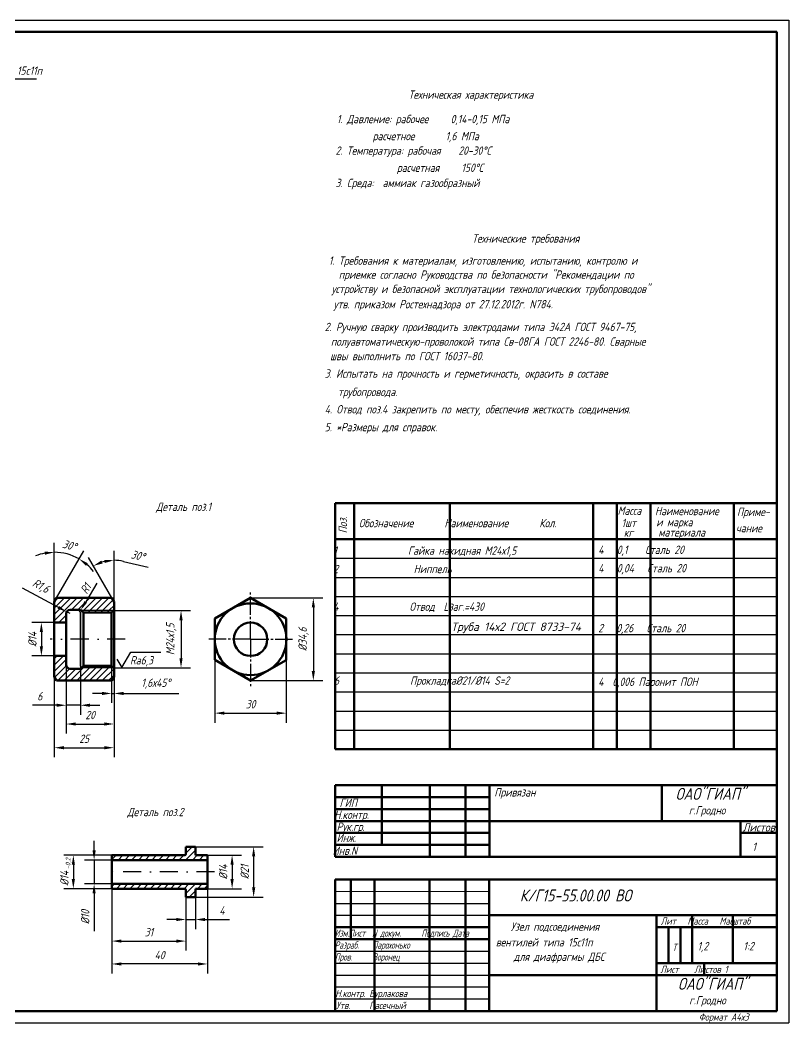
# Model space of a CAD drawing. Header units: inches. Extents: x 7144 to 8712, y 936 to 1903.
# Drawn here: x 7416.3 to 7738.2, y 936.1 to 1356.1 of the extents above; entities that cross this region are included whole.
import ezdxf
from ezdxf.enums import TextEntityAlignment as Align

# ---------------------------------------------------------------- set-up
doc = ezdxf.new("R2010")
doc.units = ezdxf.units.IN
doc.header["$LTSCALE"] = 0.6
doc.header["$MEASUREMENT"] = 0
for name, pattern in [('DASHDOT', [25.4, 12.7, -6.35, 0, -6.35]), ('K5LT_AXLED', [17.125, 12.625, -1.5, 1.5, -1.5]), ('K5LT_BASIC', [0])]:
    doc.linetypes.add(name, pattern=pattern)
doc.styles.get("Standard").update_dxf_attribs({"font": 'romand.shx', "width": 0.8, "oblique": 15, "height": 3.5})
doc.dimstyles.get("Standard").update_dxf_attribs({"dimtxt": 3.5, "dimasz": 4, "dimexe": 4, "dimexo": 0, "dimgap": 2, "dimtad": 1, "dimrnd": 0.05, "dimtxsty": 'Standard', "dimcen": 0.09, "dimadec": 0, "dimazin": 2, "dimtfac": 1, "dimtmove": 0, "dimatfit": 3, "dimfxl": 0, "dimtolj": 1, "dimtzin": 0, "dimlwd": 25, "dimlwe": 25, "dimarcsym": 0})
pattern_1 = [(45, (290.9105, -612.6006), (-1.3258252, 1.3258252), [])]

# ---------------------------------------------------------------- blocks, each defined once
blk = doc.blocks.new('*D57')
at = {"color": 0, "lineweight": 25}
for p, q in [((7454.65, 1085.57), (7454.65, 1070.08)), ((7455.65, 1084.57), (7455.65, 1070.08)), ((7450.65, 1074.08), (7446.65, 1074.08)), ((7454.65, 1074.08), (7455.65, 1074.08)), ((7459.65, 1074.08), (7482.72, 1074.08))]:
    blk.add_line(p, q, dxfattribs=at)
at = {"color": 0}
for points in [[(7450.65, 1074.74), (7450.65, 1073.41), (7454.65, 1074.08)], [(7459.65, 1074.74), (7459.65, 1073.41), (7455.65, 1074.08)]]:
    blk.add_solid(points, dxfattribs=at)
at = {"layer": 'DEFPOINTS', "color": 0}
for p in [(7454.65, 1085.57), (7455.65, 1084.57), (7455.65, 1074.08)]:
    blk.add_point(p, dxfattribs=at)
at = {"color": 0, "insert": (7473.19, 1078.16), "char_height": 3.5, "attachment_point": 5}
blk.add_mtext('\\A1;1,6х45%%D', dxfattribs=at)
blk = doc.blocks.new('*D58')
at = {"color": 0, "lineweight": 25}
for p, q in [((7436.11, 1103.76), (7421.25, 1103.76)), ((7425.25, 1099.76), (7425.25, 1093.76)), ((7436.11, 1089.76), (7421.25, 1089.76))]:
    blk.add_line(p, q, dxfattribs=at)
at = {"color": 0}
for points in [[(7424.58, 1099.76), (7425.92, 1099.76), (7425.25, 1103.76)], [(7424.58, 1093.76), (7425.92, 1093.76), (7425.25, 1089.76)]]:
    blk.add_solid(points, dxfattribs=at)
at = {"layer": 'DEFPOINTS', "color": 0}
for p in [(7436.11, 1103.76), (7425.25, 1089.76), (7436.11, 1089.76)]:
    blk.add_point(p, dxfattribs=at)
at = {"color": 0, "insert": (7421.5, 1096.76), "char_height": 3.5, "attachment_point": 5, "rotation": 90}
blk.add_mtext('\\A1;%%C14', dxfattribs=at)
blk = doc.blocks.new('*D59')
at = {"color": 0, "lineweight": 25}
for p, q in [((7455.46, 1108.76), (7487.71, 1108.76)), ((7483.71, 1104.76), (7483.71, 1088.76)), ((7455.46, 1084.76), (7487.71, 1084.76))]:
    blk.add_line(p, q, dxfattribs=at)
at = {"color": 0}
for points in [[(7483.04, 1104.76), (7484.37, 1104.76), (7483.71, 1108.76)], [(7483.04, 1088.76), (7484.37, 1088.76), (7483.71, 1084.76)]]:
    blk.add_solid(points, dxfattribs=at)
at = {"layer": 'DEFPOINTS', "color": 0}
for p in [(7455.46, 1108.76), (7455.46, 1084.76), (7483.71, 1084.76)]:
    blk.add_point(p, dxfattribs=at)
at = {"color": 0, "insert": (7479.62, 1096.76), "char_height": 3.5, "attachment_point": 5, "rotation": 90}
blk.add_mtext('\\A1;М24х1,5', dxfattribs=at)
blk = doc.blocks.new('*D60')
at = {"color": 0, "lineweight": 25}
for p, q in [((7497.83, 1088.1), (7497.83, 1061.82)), ((7527.78, 1088.07), (7527.78, 1061.82)), ((7501.83, 1065.82), (7523.78, 1065.82))]:
    blk.add_line(p, q, dxfattribs=at)
at = {"color": 0}
for points in [[(7501.83, 1066.49), (7501.83, 1065.16), (7497.83, 1065.82)], [(7523.78, 1066.49), (7523.78, 1065.16), (7527.78, 1065.82)]]:
    blk.add_solid(points, dxfattribs=at)
at = {"layer": 'DEFPOINTS', "color": 0}
for p in [(7497.83, 1088.1), (7527.78, 1088.07), (7527.78, 1065.82)]:
    blk.add_point(p, dxfattribs=at)
at = {"color": 0, "insert": (7512.81, 1069.57), "char_height": 3.5, "attachment_point": 5}
blk.add_mtext('\\A1;30', dxfattribs=at)
blk = doc.blocks.new('*D61')
at = {"color": 0, "lineweight": 25}
for p, q in [((7430.65, 1112.48), (7430.65, 1137.2)), ((7431.58, 1114.08), (7443.07, 1133.85))]:
    blk.add_line(p, q, dxfattribs=at)
for start, end in [(101.08, 112.16), (59.8365, 90), (37.6765, 48.7565)]:
    blk.add_arc((7430.65, 1112.48), 20.72, start, end, dxfattribs=at)
at = {"color": 0}
for points in [[(7426.61, 1133.47), (7426.73, 1132.15), (7430.65, 1133.2)], [(7443.92, 1127.52), (7444.7, 1128.6), (7441.06, 1130.39)]]:
    blk.add_solid(points, dxfattribs=at)
at = {"layer": 'DEFPOINTS', "color": 0}
for p in [(7437.77, 1131.93), (7431.58, 1114.08), (7430.65, 1112.48), (7430.65, 1112.48), (7430.65, 1096.76)]:
    blk.add_point(p, dxfattribs=at)
at = {"color": 0, "insert": (7437.02, 1136.1), "char_height": 3.5, "attachment_point": 5, "rotation": 344.9182}
blk.add_mtext('\\A1;30°', dxfattribs=at)
blk = doc.blocks.new('*D62')
at = {"color": 0, "lineweight": 25}
for p, q in [((7454.72, 1114.08), (7444.92, 1130.94)), ((7455.65, 1112.48), (7455.65, 1133.83)), ((7459.63, 1129.37), (7469.97, 1126.94))]:
    blk.add_line(p, q, dxfattribs=at)
for start, end in [(76.7616, 90), (103.2384, 106.9251)]:
    blk.add_arc((7455.65, 1112.48), 17.35, start, end, dxfattribs=at)
at = {"color": 0}
for points in [[(7451.6, 1130.03), (7451.76, 1128.71), (7455.65, 1129.83)], [(7450.87, 1128.47), (7450.33, 1129.69), (7446.93, 1127.48)]]:
    blk.add_solid(points, dxfattribs=at)
at = {"layer": 'DEFPOINTS', "color": 0}
for p in [(7449.69, 1128.77), (7454.72, 1114.08), (7455.65, 1112.48), (7455.65, 1112.48), (7455.65, 1096.76)]:
    blk.add_point(p, dxfattribs=at)
at = {"color": 0, "insert": (7465.66, 1131.8), "char_height": 3.5, "attachment_point": 5, "rotation": 346.7616}
blk.add_mtext('\\A1;30°', dxfattribs=at)
blk = doc.blocks.new('*D63')
at = {"color": 0, "lineweight": 25}
for p, q in [((7441.65, 1096.76), (7441.65, 1065.13)), ((7435.65, 1086.01), (7435.65, 1065.13)), ((7431.65, 1069.13), (7421.52, 1069.13)), ((7441.65, 1069.13), (7435.65, 1069.13)), ((7445.65, 1069.13), (7449.65, 1069.13))]:
    blk.add_line(p, q, dxfattribs=at)
at = {"color": 0}
for points in [[(7431.65, 1069.79), (7431.65, 1068.46), (7435.65, 1069.13)], [(7445.65, 1069.79), (7445.65, 1068.46), (7441.65, 1069.13)]]:
    blk.add_solid(points, dxfattribs=at)
at = {"layer": 'DEFPOINTS', "color": 0}
for p in [(7441.65, 1096.76), (7435.65, 1086.01), (7435.65, 1069.13)]:
    blk.add_point(p, dxfattribs=at)
at = {"color": 0, "insert": (7424.58, 1072.88), "char_height": 3.5, "attachment_point": 5}
blk.add_mtext('\\A1;6', dxfattribs=at)
blk = doc.blocks.new('*D64')
at = {"color": 0, "lineweight": 25}
for p, q in [((7435.65, 1086.01), (7435.65, 1057.27)), ((7455.65, 1081.04), (7455.65, 1057.27)), ((7439.65, 1061.27), (7451.65, 1061.27))]:
    blk.add_line(p, q, dxfattribs=at)
at = {"color": 0}
for points in [[(7439.65, 1061.94), (7439.65, 1060.61), (7435.65, 1061.27)], [(7451.65, 1061.94), (7451.65, 1060.61), (7455.65, 1061.27)]]:
    blk.add_solid(points, dxfattribs=at)
at = {"layer": 'DEFPOINTS', "color": 0}
for p in [(7435.65, 1086.01), (7455.65, 1081.04), (7455.65, 1061.27)]:
    blk.add_point(p, dxfattribs=at)
at = {"color": 0, "insert": (7445.65, 1065.02), "char_height": 3.5, "attachment_point": 5}
blk.add_mtext('\\A1;20', dxfattribs=at)
blk = doc.blocks.new('*D65')
at = {"color": 0, "lineweight": 25}
for p, q in [((7455.65, 1084.57), (7455.65, 1047.35)), ((7430.65, 1081.04), (7430.65, 1047.35)), ((7434.65, 1051.35), (7451.65, 1051.35))]:
    blk.add_line(p, q, dxfattribs=at)
at = {"color": 0}
for points in [[(7434.65, 1052.01), (7434.65, 1050.68), (7430.65, 1051.35)], [(7451.65, 1052.01), (7451.65, 1050.68), (7455.65, 1051.35)]]:
    blk.add_solid(points, dxfattribs=at)
at = {"layer": 'DEFPOINTS', "color": 0}
for p in [(7455.65, 1084.57), (7430.65, 1081.04), (7455.65, 1051.35)]:
    blk.add_point(p, dxfattribs=at)
at = {"color": 0, "insert": (7443.15, 1055.1), "char_height": 3.5, "attachment_point": 5}
blk.add_mtext('\\A1;25', dxfattribs=at)
blk = doc.blocks.new('*D66')
at = {"color": 0, "lineweight": 25}
for p, q in [((7417.15, 1118.28), (7432.32, 1110.15)), ((7437.25, 1107.51), (7435.84, 1108.26))]:
    blk.add_line(p, q, dxfattribs=at)
at = {"color": 0}
blk.add_solid([(7432.63, 1110.74), (7432, 1109.57), (7435.84, 1108.26)], dxfattribs=at)
at = {"layer": 'DEFPOINTS', "color": 0}
for p in [(7435.84, 1108.26), (7437.25, 1107.51)]:
    blk.add_point(p, dxfattribs=at)
at = {"color": 0, "insert": (7424.9, 1118.76), "char_height": 3.5, "attachment_point": 5, "rotation": 331.8293}
blk.add_mtext('\\A1;R1,6', dxfattribs=at)
blk = doc.blocks.new('*D68')
at = {"color": 0, "lineweight": 25}
for p, q in [((7494.75, 1006.31), (7509.08, 1006.31)), ((7505.08, 1002.31), (7505.08, 996.31)), ((7494.75, 992.31), (7509.08, 992.31))]:
    blk.add_line(p, q, dxfattribs=at)
at = {"color": 0}
for points in [[(7504.41, 1002.31), (7505.75, 1002.31), (7505.08, 1006.31)], [(7504.41, 996.31), (7505.75, 996.31), (7505.08, 992.31)]]:
    blk.add_solid(points, dxfattribs=at)
at = {"layer": 'DEFPOINTS', "color": 0}
for p in [(7494.75, 1006.31), (7494.75, 992.31), (7505.08, 992.31)]:
    blk.add_point(p, dxfattribs=at)
at = {"color": 0, "insert": (7501.33, 999.31), "char_height": 3.5, "attachment_point": 5, "rotation": 90}
blk.add_mtext('\\A1;%%C14', dxfattribs=at)
blk = doc.blocks.new('*D69')
at = {"color": 0, "lineweight": 25}
for p, q in [((7489.75, 1009.81), (7518.1, 1009.81)), ((7514.1, 1005.81), (7514.1, 992.81)), ((7489.75, 988.81), (7518.1, 988.81))]:
    blk.add_line(p, q, dxfattribs=at)
at = {"color": 0}
for points in [[(7513.44, 1005.81), (7514.77, 1005.81), (7514.1, 1009.81)], [(7513.44, 992.81), (7514.77, 992.81), (7514.1, 988.81)]]:
    blk.add_solid(points, dxfattribs=at)
at = {"layer": 'DEFPOINTS', "color": 0}
for p in [(7489.75, 1009.81), (7489.75, 988.81), (7514.1, 988.81)]:
    blk.add_point(p, dxfattribs=at)
at = {"color": 0, "insert": (7510.35, 999.31), "char_height": 3.5, "attachment_point": 5, "rotation": 90}
blk.add_mtext('\\A1;%%C21', dxfattribs=at)
blk = doc.blocks.new('*D70')
at = {"color": 0, "lineweight": 25}
for p, q in [((7454.75, 992.31), (7454.75, 966.36)), ((7485.75, 991.81), (7485.75, 966.36)), ((7458.75, 970.36), (7481.75, 970.36))]:
    blk.add_line(p, q, dxfattribs=at)
at = {"color": 0}
for points in [[(7458.75, 971.03), (7458.75, 969.69), (7454.75, 970.36)], [(7481.75, 971.03), (7481.75, 969.69), (7485.75, 970.36)]]:
    blk.add_solid(points, dxfattribs=at)
at = {"layer": 'DEFPOINTS', "color": 0}
for p in [(7454.75, 992.31), (7485.75, 991.81), (7485.75, 970.36)]:
    blk.add_point(p, dxfattribs=at)
at = {"color": 0, "insert": (7470.25, 974.11), "char_height": 3.5, "attachment_point": 5}
blk.add_mtext('\\A1;31', dxfattribs=at)
blk = doc.blocks.new('*D71')
at = {"color": 0, "lineweight": 25}
for p, q in [((7485.75, 988.81), (7485.75, 975.39)), ((7489.75, 988.81), (7489.75, 975.39)), ((7481.75, 979.39), (7477.75, 979.39)), ((7485.75, 979.39), (7489.75, 979.39)), ((7493.75, 979.39), (7503.93, 979.39))]:
    blk.add_line(p, q, dxfattribs=at)
at = {"color": 0}
for points in [[(7481.75, 980.06), (7481.75, 978.72), (7485.75, 979.39)], [(7493.75, 980.06), (7493.75, 978.72), (7489.75, 979.39)]]:
    blk.add_solid(points, dxfattribs=at)
at = {"layer": 'DEFPOINTS', "color": 0}
for p in [(7485.75, 988.81), (7489.75, 988.81), (7489.75, 979.39)]:
    blk.add_point(p, dxfattribs=at)
at = {"color": 0, "insert": (7500.84, 983.14), "char_height": 3.5, "attachment_point": 5}
blk.add_mtext('\\A1;4', dxfattribs=at)
blk = doc.blocks.new('*D67')
at = {"color": 0, "lineweight": 25}
for p, q in [((7454.75, 992.31), (7454.75, 956.78)), ((7494.75, 992.31), (7494.75, 956.78)), ((7490.75, 960.78), (7458.75, 960.78))]:
    blk.add_line(p, q, dxfattribs=at)
at = {"color": 0}
for points in [[(7458.75, 961.44), (7458.75, 960.11), (7454.75, 960.78)], [(7490.75, 961.44), (7490.75, 960.11), (7494.75, 960.78)]]:
    blk.add_solid(points, dxfattribs=at)
at = {"layer": 'DEFPOINTS', "color": 0}
for p in [(7454.75, 992.31), (7494.75, 992.31), (7454.75, 960.78)]:
    blk.add_point(p, dxfattribs=at)
at = {"color": 0, "insert": (7474.75, 964.53), "char_height": 3.5, "attachment_point": 5}
blk.add_mtext('\\A1;40', dxfattribs=at)
blk = doc.blocks.new('*D72')
at = {"color": 0, "lineweight": 25}
for p, q in [((7447.32, 1008.31), (7447.32, 1012.31)), ((7454.75, 1004.31), (7443.32, 1004.31)), ((7447.32, 1004.31), (7447.32, 994.31)), ((7454.75, 994.31), (7443.32, 994.31)), ((7447.32, 990.31), (7447.32, 974.49))]:
    blk.add_line(p, q, dxfattribs=at)
at = {"color": 0}
for points in [[(7446.65, 1008.31), (7447.98, 1008.31), (7447.32, 1004.31)], [(7446.65, 990.31), (7447.98, 990.31), (7447.32, 994.31)]]:
    blk.add_solid(points, dxfattribs=at)
at = {"layer": 'DEFPOINTS', "color": 0}
for p in [(7454.75, 1004.31), (7447.32, 994.31), (7454.75, 994.31)]:
    blk.add_point(p, dxfattribs=at)
at = {"color": 0, "insert": (7443.57, 980.4), "char_height": 3.5, "attachment_point": 5, "rotation": 90}
blk.add_mtext('\\A1;%%C10', dxfattribs=at)

msp = doc.modelspace()

# ---------------------------------------------------------------- hatches: boundary and pattern name
h = msp.add_hatch()
h.set_pattern_fill('ANSI31', color=256, scale=15)
h.set_pattern_definition(pattern_1)
h.paths.add_polyline_path([(7455.65195, 1112.47998), (7454.05195, 1114.07998), (7432.25195, 1114.07998), (7430.65195, 1112.47998), (7430.65195, 1103.75947), (7435.15195, 1103.75947, 0.414213562), (7435.65195, 1104.25947), (7435.65195, 1107.50947, -0.414213562), (7437.25195, 1109.10947), (7441.23774, 1109.10947, -0.198912367), (7441.94484, 1108.81657), (7442.00195, 1108.75947), (7455.46387, 1108.75947), (7455.65195, 1108.94755)])
h.paths.add_polyline_path([(7455.65195, 1084.57138), (7455.46387, 1084.75947), (7442.00195, 1084.75947), (7441.94484, 1084.70236, -0.198912367), (7441.23774, 1084.40947), (7437.25195, 1084.40947, -0.414213562), (7435.65195, 1086.00947), (7435.65195, 1089.25947, 0.414213562), (7435.15195, 1089.75947), (7430.65195, 1089.75947), (7430.65195, 1081.03896), (7432.25195, 1079.43896), (7454.05195, 1079.43896), (7455.65195, 1081.03896)])
h = msp.add_hatch()
h.set_pattern_fill('ANSI31', color=256, scale=15)
h.set_pattern_definition(pattern_1)
h.paths.add_polyline_path([(7442.00195, 1108.75947), (7442.81387, 1107.94755), (7454.65195, 1107.94755), (7455.46387, 1108.75947)])
h.paths.add_polyline_path([(7442.81387, 1085.57138), (7442.00195, 1084.75947), (7455.46387, 1084.75947), (7454.65195, 1085.57138)])

# ---------------------------------------------------------------- linework, layer by layer
for p, q in [((7144.16506, 1356.08191), (7738.16506, 1356.08191)), ((7738.16506, 1356.08191), (7738.16506, 936.08191)), ((7384.9198, 1331.46647), (7423.27552, 1331.46647)), ((7144.16506, 936.08191), (7738.16506, 936.08191))]:
    msp.add_line(p, q)
at = {"lineweight": 50}
for p, q in [((7164.16506, 1351.08191), (7733.16506, 1351.08191)), ((7733.16506, 1351.08191), (7733.16506, 941.08191)), ((7548.15794, 1153.69831), (7548.15794, 1050.69831)), ((7548.15794, 1153.69831), (7733.15794, 1153.69831)), ((7556.15794, 1153.69831), (7556.15794, 1050.69831)), ((7596.15794, 1153.69831), (7596.15794, 1050.69831)), ((7656.15794, 1153.69831), (7656.15794, 1050.69831)), ((7666.15794, 1153.69831), (7666.15794, 1050.69831)), ((7680.15794, 1153.69831), (7680.15794, 1050.69831)), ((7715.15794, 1153.69831), (7715.15794, 1050.69831)), ((7548.15794, 1138.69831), (7733.15794, 1138.69831)), ((7548.15794, 1050.69831), (7733.15794, 1050.69831)), ((7548.16506, 1035.63462), (7548.16506, 1005.63462)), ((7548.16506, 1035.63462), (7733.16506, 1035.63462)), ((7567.79734, 1035.63462), (7567.79734, 1010.63462)), ((7587.79734, 1035.63462), (7587.79734, 1005.63462)), ((7602.79734, 1035.63462), (7602.79734, 1005.63462)), ((7612.79734, 1035.63462), (7612.79734, 1005.63462)), ((7684.9579, 1035.63462), (7684.9579, 1020.63462)), ((7548.16506, 1030.63462), (7612.79734, 1030.63462)), ((7548.16506, 1025.63462), (7612.79734, 1025.63462)), ((7548.16506, 1020.63462), (7733.16506, 1020.63462)), ((7717.9579, 1020.63462), (7717.9579, 1005.63462)), ((7548.16506, 1015.63462), (7612.79734, 1015.63462)), ((7717.9579, 1015.63462), (7733.16506, 1015.63462)), ((7548.16506, 1010.63462), (7612.79734, 1010.63462)), ((7548.16506, 1005.63462), (7733.16506, 1005.63462)), ((7548.16506, 1005.63462), (7732.9579, 1005.63462)), ((7548.16506, 996.15496), (7548.16506, 941.08191)), ((7548.16506, 996.15496), (7733.16506, 996.15496)), ((7548.16506, 996.15496), (7733.16506, 996.15496)), ((7554.72072, 996.15496), (7554.72072, 971.15496)), ((7564.72072, 996.15496), (7564.72072, 941.15496)), ((7587.72072, 996.15496), (7587.72072, 941.15496)), ((7602.72072, 996.15496), (7602.72072, 941.15496)), ((7612.72072, 996.15496), (7612.72072, 941.15496)), ((7612.72072, 981.15496), (7733.16506, 981.15496)), ((7682.72072, 981.15496), (7682.72072, 941.08191)), ((7697.72072, 981.15496), (7697.72072, 961.15496)), ((7714.72072, 981.15496), (7714.72072, 961.15496)), ((7548.16506, 976.15496), (7612.72072, 976.15496)), ((7682.72072, 976.15496), (7733.16506, 976.15496)), ((7687.72072, 976.15496), (7687.72072, 961.15496)), ((7692.72072, 976.15496), (7692.72072, 961.15496)), ((7548.16506, 971.15496), (7612.72072, 971.15496)), ((7682.72072, 961.15496), (7733.16506, 961.15496)), ((7702.72072, 961.15496), (7702.72072, 956.15496)), ((7612.72072, 956.15496), (7733.16506, 956.15496)), ((7152.16506, 941.08191), (7733.16506, 941.08191))]:
    msp.add_line(p, q, dxfattribs=at)
at = {"lineweight": 25}
for p, q in [((7548.15794, 1130.69831), (7733.15794, 1130.69831)), ((7548.15794, 1122.69831), (7733.15794, 1122.69831)), ((7448.47855, 1120.30239), (7443.79076, 1112.40855)), ((7512.83044, 1114.07998), (7543.0921, 1114.07998)), ((7548.15794, 1114.69831), (7733.15794, 1114.69831)), ((7441.23774, 1108.10947), (7441.74834, 1108.96928)), ((7539.0921, 1110.07998), (7539.0921, 1083.43896)), ((7548.15794, 1106.69831), (7733.15794, 1106.69831)), ((7548.15794, 1098.69831), (7733.15794, 1098.69831)), ((7548.15794, 1090.69831), (7733.15794, 1090.69831)), ((7512.83044, 1079.43896), (7543.0921, 1079.43896)), ((7548.15794, 1082.69831), (7733.15794, 1082.69831)), ((7548.15794, 1074.69831), (7733.15794, 1074.69831)), ((7548.15794, 1066.69831), (7733.15794, 1066.69831)), ((7548.15794, 1058.69831), (7733.15794, 1058.69831)), ((7454.7496, 1006.31174), (7434.63622, 1006.31174)), ((7438.63622, 1002.31174), (7438.63622, 996.31174)), ((7454.7496, 992.31174), (7434.63622, 992.31174)), ((7548.16506, 986.15496), (7612.72072, 986.15496)), ((7548.16506, 981.15496), (7612.72072, 981.15496)), ((7548.16506, 966.15496), (7612.72072, 966.15496)), ((7548.16506, 961.15496), (7612.72072, 961.15496)), ((7548.16506, 956.15496), (7612.72072, 956.15496)), ((7548.16506, 951.15496), (7612.72072, 951.15496)), ((7548.16506, 946.15496), (7612.72072, 946.15496))]:
    msp.add_line(p, q, dxfattribs=at)
at = {"lineweight": 60}
for p, q in [((7430.65195, 1112.47998), (7431.58181, 1114.07998)), ((7455.65195, 1112.47998), (7454.72209, 1114.07998)), ((7527.78383, 1105.44663), (7527.78383, 1088.07231)), ((7430.65195, 1081.03896), (7431.58181, 1079.43896)), ((7455.65195, 1081.03896), (7454.72209, 1079.43896))]:
    msp.add_line(p, q, dxfattribs=at)
at = {"color": 7, "linetype": 'Continuous', "lineweight": 60}
for p, q in [((7431.58181, 1114.07998), (7454.72209, 1114.07998)), ((7430.65195, 1112.47998), (7430.65195, 1096.75947)), ((7441.23774, 1109.10947), (7437.25195, 1109.10947)), ((7442.81387, 1107.94755), (7441.94484, 1108.81657)), ((7455.65195, 1108.94755), (7454.65195, 1107.94755)), ((7455.65195, 1096.75947), (7455.65195, 1112.47998)), ((7435.65195, 1096.75947), (7435.65195, 1107.50947)), ((7442.81387, 1107.94755), (7442.81387, 1085.57138)), ((7454.65195, 1107.94755), (7442.81387, 1107.94755)), ((7454.65195, 1085.57138), (7454.65195, 1107.94755)), ((7435.15195, 1103.75947), (7430.65195, 1103.75947)), ((7430.65195, 1096.75947), (7430.65195, 1081.03896)), ((7435.65195, 1086.00947), (7435.65195, 1096.75947)), ((7455.65195, 1081.03896), (7455.65195, 1096.75947)), ((7435.15195, 1089.75947), (7430.65195, 1089.75947)), ((7441.23774, 1084.40947), (7437.25195, 1084.40947)), ((7442.81387, 1085.57138), (7441.94484, 1084.70236)), ((7454.65195, 1085.57138), (7442.81387, 1085.57138)), ((7455.65195, 1084.57138), (7454.65195, 1085.57138)), ((7431.58181, 1079.43896), (7454.72209, 1079.43896)), ((7485.7496, 1009.81174), (7485.7496, 1006.81174)), ((7489.7496, 1009.81174), (7485.7496, 1009.81174)), ((7489.7496, 1006.31174), (7489.7496, 1009.81174)), ((7485.2496, 1006.31174), (7454.7496, 1006.31174)), ((7454.7496, 1006.31174), (7454.7496, 992.31174)), ((7494.7496, 1004.31174), (7454.7496, 1004.31174)), ((7491.7496, 1006.31174), (7489.7496, 1006.31174)), ((7489.7496, 1006.31174), (7494.7496, 1006.31174)), ((7494.7496, 1006.31174), (7494.7496, 992.31174)), ((7494.7496, 994.31174), (7454.7496, 994.31174)), ((7485.2496, 992.31174), (7454.7496, 992.31174)), ((7485.7496, 988.81174), (7485.7496, 991.81174)), ((7494.7496, 992.31174), (7489.7496, 992.31174)), ((7489.7496, 988.81174), (7489.7496, 992.31174)), ((7489.7496, 988.81174), (7485.7496, 988.81174))]:
    msp.add_line(p, q, dxfattribs=at)
at = {"color": 7, "linetype": 'K5LT_BASIC', "lineweight": 60}
for p, q in [((7512.83044, 1114.07998), (7497.83044, 1105.41972)), ((7527.78383, 1105.44663), (7512.83044, 1114.07998)), ((7497.83044, 1105.41972), (7497.83044, 1088.09921)), ((7497.83044, 1088.09921), (7512.83044, 1079.43896)), ((7527.78383, 1088.07231), (7512.83044, 1079.43896))]:
    msp.add_line(p, q, dxfattribs=at)
at = {"color": 7, "linetype": 'K5LT_AXLED', "lineweight": 25}
for q in [(7512.83044, 1116.34793), (7495.33044, 1096.75947), (7512.83044, 1077.17101), (7530.33044, 1096.75947)]:
    msp.add_line((7512.83044, 1096.75947), q, dxfattribs=at)
at = {"color": 7, "linetype": 'Continuous', "lineweight": 35}
for p, q in [((7441.65195, 1096.75947), (7441.65195, 1108.0456)), ((7441.65195, 1100.80628), (7441.65195, 1089.75947)), ((7441.65195, 1089.75947), (7441.65195, 1085.52944))]:
    msp.add_line(p, q, dxfattribs=at)
at = {"color": 7, "linetype": 'Continuous', "lineweight": 25}
for p, q in [((7455.46387, 1108.75947), (7442.00195, 1108.75947)), ((7456.86668, 1088.37375), (7458.88741, 1084.87375)), ((7458.88741, 1084.87375), (7462.63733, 1091.36882)), ((7462.63733, 1091.36882), (7475.25677, 1091.36882)), ((7455.46387, 1084.75947), (7442.00195, 1084.75947)), ((7489.7496, 1008.4165), (7485.64484, 1004.31174)), ((7488.31641, 1009.81174), (7485.7496, 1007.24493)), ((7489.7496, 1008.81174), (7489.7496, 1006.31174)), ((7456.53214, 1006.31174), (7454.7496, 1004.5292)), ((7459.36057, 1006.31174), (7457.36057, 1004.31174)), ((7462.189, 1006.31174), (7460.189, 1004.31174)), ((7465.01742, 1006.31174), (7463.01742, 1004.31174)), ((7467.84585, 1006.31174), (7465.84585, 1004.31174)), ((7485.06452, 1006.31174), (7466.68353, 1006.31174)), ((7470.67428, 1006.31174), (7468.67428, 1004.31174)), ((7473.5027, 1006.31174), (7471.5027, 1004.31174)), ((7476.33113, 1006.31174), (7474.33113, 1004.31174)), ((7479.15956, 1006.31174), (7477.15956, 1004.31174)), ((7481.98799, 1006.31174), (7479.98799, 1004.31174)), ((7484.81641, 1006.31174), (7482.81641, 1004.31174)), ((7490.47327, 1006.31174), (7488.47327, 1004.31174)), ((7493.30169, 1006.31174), (7491.30169, 1004.31174)), ((7494.7496, 1004.93122), (7494.13012, 1004.31174)), ((7455.84585, 994.31174), (7454.7496, 993.21549)), ((7458.67428, 994.31174), (7456.67428, 992.31174)), ((7461.5027, 994.31174), (7459.5027, 992.31174)), ((7464.33113, 994.31174), (7462.33113, 992.31174)), ((7467.15956, 994.31174), (7465.15956, 992.31174)), ((7472.03446, 992.31174), (7466.68353, 992.31174)), ((7469.98799, 994.31174), (7467.98799, 992.31174)), ((7472.81641, 994.31174), (7470.81641, 992.31174)), ((7475.64484, 994.31174), (7473.64484, 992.31174)), ((7478.47327, 994.31174), (7476.47327, 992.31174)), ((7481.30169, 994.31174), (7479.30169, 992.31174)), ((7484.13012, 994.31174), (7482.13012, 992.31174)), ((7486.95855, 994.31174), (7484.95855, 992.31174)), ((7489.78698, 994.31174), (7485.7496, 990.27437)), ((7489.7496, 991.44594), (7487.1154, 988.81174)), ((7491.7496, 992.31174), (7489.7496, 992.31174)), ((7489.7496, 992.31174), (7489.7496, 989.81174)), ((7492.6154, 994.31174), (7490.6154, 992.31174)), ((7494.7496, 993.61751), (7493.44383, 992.31174))]:
    msp.add_line(p, q, dxfattribs=at)
at = {"color": 7, "linetype": 'DASHDOT', "lineweight": 25}
for p, q in [((7460.3915, 1096.75947), (7428.86112, 1096.75947)), ((7497.7496, 999.31174), (7452.7496, 999.31174))]:
    msp.add_line(p, q, dxfattribs=at)
at = {"lineweight": 15}
msp.add_line((7548.16506, 991.15496), (7612.72072, 991.15496), dxfattribs=at)
msp.add_circle((7512.83044, 1096.75947), 15)
at = {"lineweight": 60}
msp.add_circle((7512.83044, 1096.75947), 15, dxfattribs=at)
at = {"color": 7, "linetype": 'K5LT_BASIC', "lineweight": 60}
msp.add_circle((7512.83044, 1096.75947), 7, dxfattribs=at)
at = {"color": 7, "linetype": 'Continuous', "lineweight": 60}
for centre, radius, start, end in [((7437.25195, 1107.50947), 1.6, 90, 180), ((7441.23774, 1108.10947), 1, 45, 90), ((7435.15195, 1104.25947), 0.5, 270, 0), ((7435.15195, 1089.25947), 0.5, 0, 90), ((7437.25195, 1086.00947), 1.6, 180, 270), ((7441.23774, 1085.40947), 1, 270, 315), ((7485.2496, 1006.81174), 0.5, 270, 0), ((7485.2496, 991.81174), 0.5, 0, 90)]:
    msp.add_arc(centre, radius, start, end, dxfattribs=at)
for points in [[(7538.42543, 1110.07998), (7539.75877, 1110.07998), (7539.0921, 1114.07998)], [(7443.21755, 1112.74895), (7444.36397, 1112.06814), (7441.74834, 1108.96928)], [(7538.42543, 1083.43896), (7539.75877, 1083.43896), (7539.0921, 1079.43896)], [(7437.96956, 1002.31174), (7439.30289, 1002.31174), (7438.63622, 1006.31174)], [(7437.96956, 996.31174), (7439.30289, 996.31174), (7438.63622, 992.31174)]]:
    msp.add_solid(points)

# ---------------------------------------------------------------- texts
at = {"linetype": 'Continuous', "lineweight": 25, "oblique": 15, "width": 0.8}
for s, p in [('2. Ручную сварку производить электродами типа Э42А ГОСТ 9467-75,', (7543.84046, 1225.81013)), (' полуавтоматическую-проволокой типа Св-08ГА ГОСТ 2246-80. Сварные', (7544.56576, 1219.69786)), (' швы выполнить по ГОСТ 16037-80.', (7544.24046, 1213.61013)), ('3. Испытать на прочность и герметичность, окрасить в составе', (7543.84046, 1206.3114)), ('   трубопровода.', (7543.84046, 1198.6103)), ('4. Отвод поз.4 закрепить по месту, обеспечив жесткость соединения.', (7543.84046, 1191.33301)), ('5. *Размеры для справок.', (7543.84046, 1183.85487)), ('4   0,1    Сталь 20', (7658.3437, 1132.48724)), ('4   0,04   Сталь 20', (7658.3437, 1124.77131)), ('2   0,26   Сталь 20', (7658.3437, 1099.6839)), ('4  0,006 Паронит ПОН', (7658.3437, 1077.22733))]:
    msp.add_text(s, height=3.5, dxfattribs=at).set_placement(p)
at = {"lineweight": 25, "oblique": 15, "width": 0.8}
for s, p in [('Масса', (7666.44085, 1148.86626)), ('Приме-', (7716.39791, 1148.3787)), ('1шт', (7668.09656, 1143.71688)), ('и марка', (7682.62876, 1144.0601)), ('чание', (7716.00188, 1141.54936)), ('кг', (7669.01641, 1139.67093)), ('материала', (7683.48847, 1139.76299)), ('1,2', (7699.89706, 966.486)), ('1:2', (7719.05494, 966.486))]:
    msp.add_text(s, height=3.5, dxfattribs=at).set_placement(p)
msp.add_text('Поз.', height=3.5, rotation=90, dxfattribs=at).set_placement((7553.19646, 1141.13424))
at = {"lineweight": 25, "oblique": 15, "width": 0.709967}
msp.add_text('Труба 14х2 ГОСТ 8733-74 ', height=3.5, dxfattribs=at).set_placement((7596.76095, 1100.26093), (7653.32163, 1100.26093), align=Align.FIT)
at = {"color": 0, "linetype": 'Continuous', "lineweight": 25, "oblique": 15, "width": 0.8}
for s, p in [('Привязан', (7614.81326, 1030.89654)), ('ГИП', (7550.04181, 1026.54515)), ('Рук.гр.', (7548.82541, 1016.48749)), ('Инж.', (7548.82541, 1011.86732)), (' Инв.N', (7545.302, 1006.45688)), ('1', (7722.8747, 1008.11985))]:
    msp.add_text(s, height=3.5, dxfattribs=at).set_placement(p)
msp.add_text('Н.контр.', height=3.5, rotation=0.3235606, dxfattribs=at).set_placement((7547.84777, 1021.48583))
at = {"color": 0, "linetype": 'Continuous', "lineweight": 25, "oblique": 15, "width": 0.626739}
msp.add_text('Листов', height=3.5, dxfattribs=at).set_placement((7718.8148, 1016.24944), (7732.28969, 1016.24944), align=Align.FIT)
at = {"char_height": 3.5, "attachment_point": 1}
for s, width, insert in [('Вентиль типа 15c11п  ', 39.176163, (7386.79764, 1336.6444)), ('Hаименование', 38.4998236, (7682.12781, 1152.2233)), ('Ra6,3', 35.4867105, (7462.34383, 1089.70801))]:
    msp.add_mtext_dynamic_manual_height_columns(s, width=width, gutter_width=17.5, heights=[0], dxfattribs=dict(at, insert=insert))
at = {"lineweight": 35, "attachment_point": 1}
for s, insert, char_height, width in [('Техническая характеристика', (7578.92159, 1326.61878), 3.5, 150.4337873), ('ОАО"ГИАП"', (7690.72749, 1034.52162), 5, 36.1710308)]:
    msp.add_mtext(s, dxfattribs=dict(at, insert=insert, char_height=char_height, width=width))
at = {"lineweight": 25, "attachment_point": 1}
for s, insert, char_height, width in [('1. Давление: рабочее     0,14-0,15 МПа', (7548.93863, 1316.38204), 3.5, 156.7091141), ('      расчетное       1,6 МПа', (7552.76839, 1309.23824), 3.5, 156.7091141), ('2. Температура: рабочая    20-30%%DC', (7548.36962, 1303.15101), 3.5, 103.2863079), ('      расчетная     150%%DС ', (7562.9069, 1295.97118), 3.5, 156.7091141), ('3. Среда:  аммиак газообразный', (7548.36962, 1289.63398), 3.5, 117.8244803), ('1. Требования к материалам, изготовлению, испытанию, контролю и   ', (7545.5551, 1257.08522), 3.5, 187.040622), ('Обозначение       Наименование       Кол. ', (7558.14192, 1147.15891), 3.5, 173.1388308), ('   1                Гайка накидная М24х1,5       ', (7541.9365, 1135.65764), 3.5, 191.5678221), ('   2                 Ниппель        ', (7541.9365, 1127.94171), 3.5, 191.5678221), ('   4                Отвод  Lзаг.=430', (7541.8733, 1112.16832), 3.5, 191.5678221), ('  6                Прокладка%%C21/%%C14 S=2   ', (7544.03846, 1081.2111), 3.5, 191.5678221), ('г.Гродно', (7696.25543, 1026.89803), 3.5, 35.0627258), ('{\\W0.7; Лит   Масса   Масштаб}', (7682.91718, 980.26444), 3, 48.3623813), ('{\\W0.6; Изм.Лист  N докум.      Подпись Дата\\P Разраб.    Парохонько\\P Пров.      Воронец}', (7546.6415, 975.20543), 3, 75.9719037), ('Т', (7689.3537, 969.2461), 3, 4.7354834), ('Лист    Листов 1', (7684.32775, 960.01907), 3, 49.4706886), ('ОАО"ГИАП"', (7691.711, 954.97195), 5, 36.1710308), ('{\\W0.7; Н.контр. Бурлакова}', (7546.70564, 949.93472), 3, 40.54602), ('г.Гродно', (7696.41618, 947.33013), 3.5, 35.0627258), ('{\\W0.7;Утв.     Пасечный}', (7548.64125, 944.94444), 3, 39.2216532), ('Формат А4х3', (7700.47079, 940.05507), 3, 35.052293)]:
    msp.add_mtext(s, dxfattribs=dict(at, insert=insert, char_height=char_height, width=width))
at = {"lineweight": 40, "attachment_point": 1}
for s, insert, char_height, width in [('Технические требования', (7605.54812, 1266.36551), 3.5, 150.4337873), ('К/Г15-55.00.00 ВО', (7625.5443, 991.97293), 5, 116.2188114)]:
    msp.add_mtext(s, dxfattribs=dict(at, insert=insert, char_height=char_height, width=width))
at = {"linetype": 'Continuous', "lineweight": 25, "char_height": 3.5, "attachment_point": 1}
for s, insert, width in [('приемке согласно Руководства по безопасности "Рекомендации по  ', (7549.71353, 1251.22449), 197.5080816), ('  устройству и безопасной эксплуатации технологических трубопроводов" ', (7543.00562, 1245.22623), 197.5080816), (' утв. приказом Ростехнадзора от 27.12.2012г. N784.', (7545.72061, 1238.84243), 221.1666932)]:
    msp.add_mtext(s, dxfattribs=dict(at, insert=insert, width=width))
at = {"lineweight": 35, "char_height": 3.5, "attachment_point": 1}
for s, insert in [('Деталь поз.1', (7473.29264, 1153.98948)), ('Деталь поз.2', (7461.22264, 1026.17033))]:
    msp.add_mtext_dynamic_manual_height_columns(s, width=62.1235556, gutter_width=17.5, heights=[0], dxfattribs=dict(at, insert=insert))
at = {"char_height": 3.5, "attachment_point": 5}
for s, insert, rotation in [('\\A1;R1', (7443.81343, 1117.96867), 59.2958818), ('\\A1;%%C34,6', (7535.00877, 1096.75947), 90), ('\\A1;%%C14', (7434.88622, 996.63477), 90)]:
    msp.add_mtext(s, dxfattribs=dict(at, insert=insert, rotation=rotation))
at = {"insert": (7435.4352, 1000.42648), "char_height": 2, "attachment_point": 1, "rotation": 90}
msp.add_mtext_dynamic_manual_height_columns('-0,2', width=44.0731323, gutter_width=17.5, heights=[0], dxfattribs=at)
at = {"lineweight": 30, "char_height": 3.5, "width": 69.5733357, "attachment_point": 1}
for s, insert in [(' Узел подсоединения  ', (7619.79646, 978.15702)), (' вентилей типа 15с11п   ', (7613.60446, 971.60097)), ('для диафрагмы ДБС  ', (7622.94169, 965.5613))]:
    msp.add_mtext(s, dxfattribs=dict(at, insert=insert))

# ---------------------------------------------------------------- dimensions: what is measured, and where the dimension line sits
for base, line1, line2, picture, middle in [((7437.7745, 1131.93377), ((7430.65195, 1112.47998), (7430.65195, 1096.75947)), ((7430.65195, 1112.47998), (7431.58181, 1114.07998)), '*D61', (7437.01811, 1136.10392)), ((7449.68672, 1128.7728), ((7455.65195, 1096.75947), (7455.65195, 1112.47998)), ((7455.65195, 1112.47998), (7454.72209, 1114.07998)), '*D62', (7465.65579, 1131.80306))]:
    dim = msp.add_angular_dim_2l(base=base, line1=line1, line2=line2, dimstyle='Standard', override={"dimdec": 4, "dimrnd": 0.0001, "dimtdec": 4})
    dim.commit()
    dim.dimension.update_dxf_attribs({"geometry": picture, "text_midpoint": middle})
dim = msp.add_radius_dim(center=(7437.25195, 1107.50947), mpoint=(7435.84148, 1108.26483), dimstyle='Standard', override={"dimdec": 4, "dimrnd": 0.0001, "dimtdec": 4})
dim.commit()
dim.dimension.update_dxf_attribs({"geometry": '*D66', "text_midpoint": (7424.89697, 1118.75804)})
for base, p1, p2, text, picture, middle in [((7483.70667, 1084.75947), (7455.46387, 1108.75947), (7455.46387, 1084.75947), 'М24х1,5', '*D59', (7479.62334, 1096.75947)), ((7425.25158, 1089.75947), (7436.10972, 1103.75947), (7436.10972, 1089.75947), '%%C14', '*D58', (7421.50158, 1096.75947)), ((7447.31559, 994.31174), (7454.7496, 1004.31174), (7454.7496, 994.31174), '%%C10', '*D72', (7443.56559, 980.39881)), ((7514.10293, 988.81174), (7489.7496, 1009.81174), (7489.7496, 988.81174), '%%C21', '*D69', (7510.35293, 999.31174)), ((7505.08159, 992.31174), (7494.7496, 1006.31174), (7494.7496, 992.31174), '%%C14', '*D68', (7501.33159, 999.31174))]:
    dim = msp.add_linear_dim(base=base, p1=p1, p2=p2, angle=90, text=text, dimstyle='Standard', override={"dimdec": 4, "dimrnd": 0.0001, "dimtdec": 4})
    dim.commit()
    dim.dimension.update_dxf_attribs({"geometry": picture, "text_midpoint": middle})
for base, p1, p2, picture, middle in [((7435.65195, 1069.12793), (7441.65195, 1096.75947), (7435.65195, 1086.00947), '*D63', (7424.58368, 1072.87793)), ((7455.65195, 1051.34571), (7430.65195, 1081.03896), (7455.65195, 1084.57138), '*D65', (7443.15195, 1055.09571)), ((7455.65195, 1061.27383), (7435.65195, 1086.00947), (7455.65195, 1081.03896), '*D64', (7445.65195, 1065.02383)), ((7485.7496, 970.35858), (7454.7496, 992.31174), (7485.7496, 991.81174), '*D70', (7470.2496, 974.10858)), ((7454.7496, 960.77642), (7494.7496, 992.31174), (7454.7496, 992.31174), '*D67', (7474.7496, 964.52642)), ((7489.7496, 979.39083), (7485.7496, 988.81174), (7489.7496, 988.81174), '*D71', (7500.8402, 983.14083))]:
    dim = msp.add_linear_dim(base=base, p1=p1, p2=p2, dimstyle='Standard', override={"dimdec": 4, "dimrnd": 0.0001, "dimtdec": 4})
    dim.commit()
    dim.dimension.update_dxf_attribs({"geometry": picture, "text_midpoint": middle})
for base, p1, p2, text, picture, middle in [((7527.78383, 1065.82224), (7497.83044, 1088.09921), (7527.78383, 1088.07231), '30', '*D60', (7512.80714, 1069.57224)), ((7455.65195, 1074.07805), (7454.65195, 1085.57138), (7455.65195, 1084.57138), '1,6х45%%D', '*D57', (7473.18753, 1078.16138))]:
    dim = msp.add_linear_dim(base=base, p1=p1, p2=p2, text=text, dimstyle='Standard', override={"dimdec": 4, "dimrnd": 0.0001, "dimtdec": 4})
    dim.commit()
    dim.dimension.update_dxf_attribs({"geometry": picture, "text_midpoint": middle})

doc.saveas('drawing.dxf')
